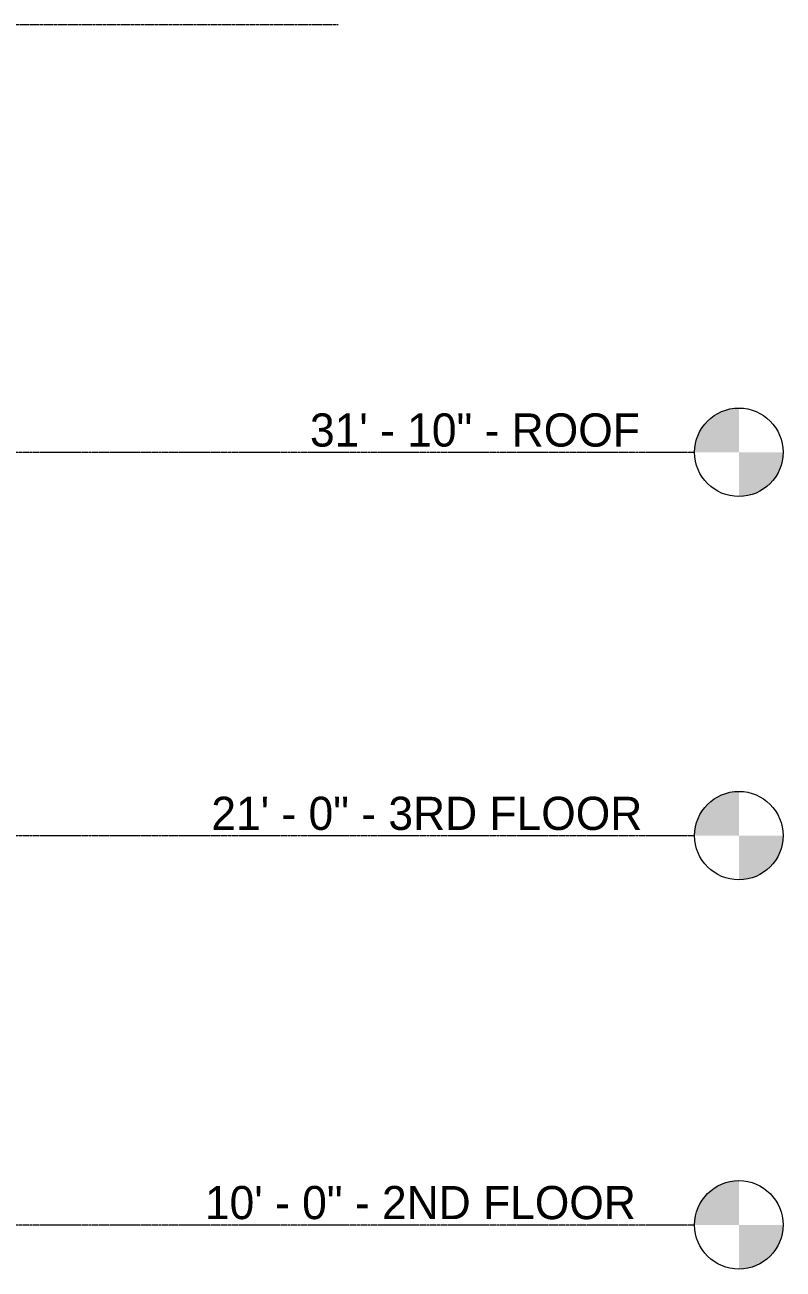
# Model space of a CAD drawing. Header units: inches. Extents: x 9566 to 17067, y -226 to 532.
# Drawn here: x 12336.4 to 12593.5, y 105 to 527 of the extents above; entities that cross this region are included whole.
import ezdxf

# ---------------------------------------------------------------- set-up
doc = ezdxf.new("R2010")
doc.units = ezdxf.units.IN
doc.header["$MEASUREMENT"] = 0
doc.linetypes.add('Aligning Line 1_8_', pattern=[0.25, 0.125, -0.125])
doc.linetypes.add('Grid Line 1_2_', pattern=[0.875, 0.5, -0.125, 0.125, -0.125])
for name, color, linetype, lineweight in [('A-FLOR-LEVL', 51, 'Continuous', 9), ('A-FLOR-LEVL-1', 51, 'Grid Line 1_2_', 9), ('G-ANNO-SYMB', 111, 'Aligning Line 1_8_', 9)]:
    doc.layers.add(name, color=color, linetype=linetype, lineweight=lineweight)
doc.styles.add('Century Gothic', font='ufonts.com_century-gothic.ttf', dxfattribs={"height": 11.25})

# ---------------------------------------------------------------- blocks, each defined once
blk = doc.blocks.new('Level - Level Head - Circle-50818-BUILDING SECTION - EAST_WEST - LOOKING NORTH')
at = {"layer": 'A-FLOR-LEVL'}
h = blk.add_hatch(color=256, dxfattribs=at)
edge = h.paths.add_edge_path(flags=0)
edge.add_line((12578.54, 0), (12563.54, 0))
edge.add_arc((12578.54, 0), 15, 90, 180, ccw=False)
edge.add_line((12578.54, 15), (12578.54, 0))
h = blk.add_hatch(color=256, dxfattribs=at)
edge = h.paths.add_edge_path(flags=0)
edge.add_line((12578.54, -15), (12578.54, 0))
edge.add_line((12578.54, 0), (12593.54, 0))
edge.add_arc((12578.54, 0), 15, 270, 360, ccw=False)
blk.add_circle((12578.54, 0), 15, dxfattribs=at)

msp = doc.modelspace()

# ---------------------------------------------------------------- linework, layer by layer
at = {"layer": 'A-FLOR-LEVL-1'}
for p, q in [((9566.1764, 382), (12563.5424, 382)), ((9566.1764, 252), (12563.5424, 252)), ((9566.1764, 120), (12563.5424, 120))]:
    msp.add_line(p, q, dxfattribs=at)
at = {"layer": 'G-ANNO-SYMB'}
msp.add_line((12442.6648, 526.9531), (9706.2403, 526.9531), dxfattribs=at)

# ---------------------------------------------------------------- block references
at = {"layer": 'A-FLOR-LEVL'}
for p in [(0, 382), (0, 252), (0, 120)]:
    msp.add_blockref('Level - Level Head - Circle-50818-BUILDING SECTION - EAST_WEST - LOOKING NORTH', p, dxfattribs=at)

# ---------------------------------------------------------------- texts
at = {"layer": 'A-FLOR-LEVL', "char_height": 11.25, "attachment_point": 1, "style": 'Century Gothic'}
for s, insert, width in [('31\' - 10" - ROOF', (12433.0869, 395.1885), 140.895), ('21\' - 0" - 3RD FLOOR', (12399.6381, 265.1885), 181.42125), ('10\' - 0" - 2ND FLOOR', (12397.4649, 133.1885), 184.0725)]:
    msp.add_mtext(s, dxfattribs=dict(at, insert=insert, width=width))

doc.saveas('drawing.dxf')
